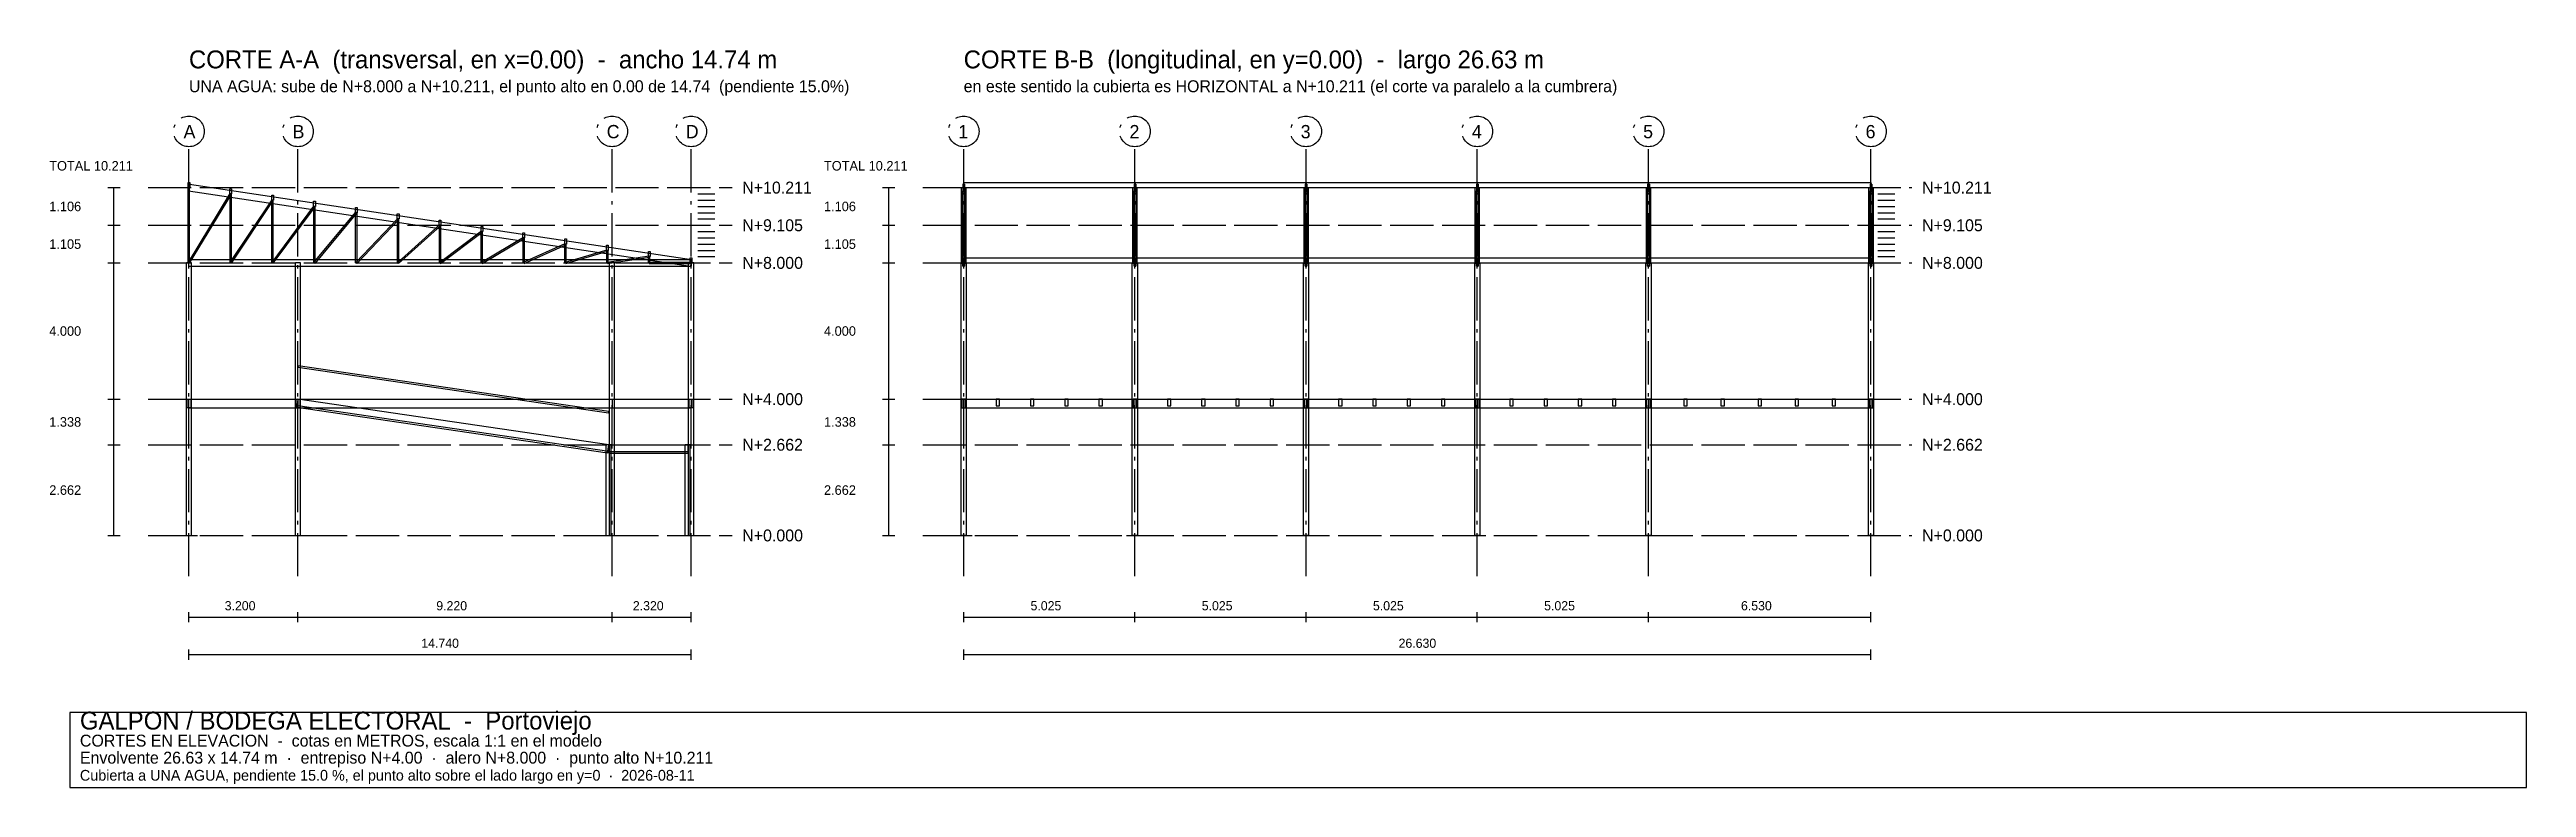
# Model space of a CAD drawing. Header units: metres. Extents: x -4.1 to 68.6, y -7.4 to 14.3.
import ezdxf

# ---------------------------------------------------------------- set-up
doc = ezdxf.new("R2010")
doc.units = ezdxf.units.M
doc.linetypes.add('DASHDOT2', pattern=[1.778, 1.27, -0.254, 0, -0.254])
doc.linetypes.add('DASHED', pattern=[1.524, 1.27, -0.254])
for name, color, linetype in [('A-CERCHA', 4, 'Continuous'), ('A-COL', 1, 'Continuous'), ('A-CORREA', 3, 'Continuous'), ('A-COTAS', 6, 'Continuous'), ('A-EJES', 6, 'DASHDOT2'), ('A-EJES-COTAS', 2, 'Continuous'), ('A-EJES-TEXTO', 6, 'Continuous'), ('A-NIVELES', 8, 'Continuous'), ('A-NIVELES-CORREA', 250, 'Continuous'), ('A-NOTA', 1, 'Continuous'), ('A-OTRO', 7, 'Continuous'), ('A-TEXTOS', 2, 'Continuous'), ('A-VIGA', 5, 'Continuous'), ('B-CERCHA', 4, 'Continuous'), ('B-COL', 1, 'Continuous'), ('B-CORREA', 3, 'Continuous'), ('B-COTAS', 6, 'Continuous'), ('B-EJES', 6, 'DASHDOT2'), ('B-EJES-COTAS', 2, 'Continuous'), ('B-EJES-TEXTO', 6, 'Continuous'), ('B-NIVELES', 8, 'Continuous'), ('B-NIVELES-CORREA', 250, 'Continuous'), ('B-NOTA', 1, 'Continuous'), ('B-TEXTOS', 2, 'Continuous'), ('B-VIGA', 5, 'Continuous'), ('ROTULO', 7, 'Continuous')]:
    doc.layers.add(name, color=color, linetype=linetype)

msp = doc.modelspace()

# ---------------------------------------------------------------- linework, layer by layer
at = {"layer": 'A-CERCHA'}
for p, q in [((-0.02, 8), (-0.02, 10.211)), ((0.02, 10.211), (-0.02, 10.211)), ((-0.0148, 10.1121), (0.0148, 10.3099)), ((0.0148, 10.3099), (14.7548, 8.0989)), ((0.02, 8), (0.02, 10.211)), ((-0.0171, 8.0104), (1.2112, 10.0371)), ((-0.0148, 10.1121), (14.7252, 7.9011)), ((0.0171, 7.9896), (1.2454, 10.0164)), ((1.2083, 8), (1.2083, 10.0267)), ((1.2483, 10.0267), (1.2083, 10.0267)), ((1.2112, 10.0371), (1.2454, 10.0164)), ((1.2117, 8.0111), (2.44, 9.8536)), ((1.245, 7.9889), (2.4733, 9.8314)), ((1.2483, 8), (1.2483, 10.0267)), ((2.4367, 8), (2.4367, 9.8425)), ((2.4767, 9.8425), (2.4367, 9.8425)), ((2.44, 9.8536), (2.4733, 9.8314)), ((2.4406, 8.0119), (3.6689, 9.6702)), ((2.4727, 7.9881), (3.7011, 9.6463)), ((2.4767, 8), (2.4767, 9.8425)), ((3.665, 8), (3.665, 9.6583)), ((3.705, 9.6583), (3.665, 9.6583)), ((3.6689, 9.6702), (3.7011, 9.6463)), ((3.6696, 8.0128), (4.898, 9.4868)), ((3.7004, 7.9872), (4.9287, 9.4612)), ((3.705, 8), (3.705, 9.6583)), ((4.8933, 8), (4.8933, 9.474)), ((4.9333, 9.474), (4.8933, 9.474)), ((4.898, 9.4868), (4.9287, 9.4612)), ((4.9333, 8), (4.9333, 9.474)), ((4.8989, 8.0138), (6.1272, 9.3035)), ((4.9278, 7.9862), (6.1561, 9.276)), ((6.1217, 8), (6.1217, 9.2897)), ((6.1617, 9.2897), (6.1217, 9.2897)), ((6.1272, 9.3035), (6.1561, 9.276)), ((6.1283, 8.0149), (7.3566, 9.1204)), ((6.155, 7.9851), (7.3834, 9.0906)), ((6.1617, 8), (6.1617, 9.2897)), ((7.35, 8), (7.35, 9.1055)), ((7.39, 9.1055), (7.35, 9.1055)), ((7.3566, 9.1204), (7.3834, 9.0906)), ((7.358, 8.016), (8.5863, 8.9373)), ((7.382, 7.984), (8.6103, 8.9053)), ((7.39, 8), (7.39, 9.1055)), ((8.5783, 8), (8.5783, 8.9213)), ((8.6183, 8.9213), (8.5783, 8.9213)), ((8.5863, 8.9373), (8.6103, 8.9053)), ((8.588, 8.0171), (9.8164, 8.7541)), ((8.6183, 8), (8.6183, 8.9213)), ((9.8067, 8), (9.8067, 8.737)), ((9.8467, 8.737), (9.8067, 8.737)), ((9.8164, 8.7541), (9.837, 8.7199)), ((9.8467, 8), (9.8467, 8.737)), ((-0.02, 8), (0.02, 8)), ((0.0171, 7.9896), (-0.0171, 8.0104)), ((0, 7.9), (0, 8.1)), ((0, 8.1), (14.74, 8.1)), ((1.2083, 8), (1.2483, 8)), ((1.245, 7.9889), (1.2117, 8.0111)), ((2.4367, 8), (2.4767, 8)), ((2.4727, 7.9881), (2.4406, 8.0119)), ((3.665, 8), (3.705, 8)), ((3.7004, 7.9872), (3.6696, 8.0128)), ((4.8933, 8), (4.9333, 8)), ((4.9278, 7.9862), (4.8989, 8.0138)), ((6.1217, 8), (6.1617, 8)), ((6.155, 7.9851), (6.1283, 8.0149)), ((7.35, 8), (7.39, 8)), ((7.382, 7.984), (7.358, 8.016)), ((8.5783, 8), (8.6183, 8)), ((8.6086, 7.9829), (8.588, 8.0171)), ((8.6086, 7.9829), (9.837, 8.7199)), ((9.8067, 8), (9.8467, 8)), ((9.8185, 8.0182), (11.0468, 8.571)), ((9.8349, 7.9818), (9.8185, 8.0182)), ((9.8349, 7.9818), (11.0632, 8.5345)), ((11.035, 8), (11.035, 8.5527)), ((11.075, 8.5527), (11.035, 8.5527)), ((11.035, 8), (11.075, 8)), ((11.0468, 8.571), (11.0632, 8.5345)), ((11.0493, 8.0192), (12.2776, 8.3877)), ((11.0607, 7.9808), (11.0493, 8.0192)), ((11.0607, 7.9808), (12.2891, 8.3493)), ((11.075, 8), (11.075, 8.5527)), ((12.2633, 8), (12.2633, 8.3685)), ((12.3033, 8.3685), (12.2633, 8.3685)), ((12.2633, 8), (12.3033, 8)), ((12.2776, 8.3877), (12.2891, 8.3493)), ((12.2804, 8.0198), (13.5087, 8.204)), ((12.2863, 7.9802), (12.2804, 8.0198)), ((12.2863, 7.9802), (13.5146, 8.1645)), ((12.3033, 8), (12.3033, 8.3685)), ((13.4917, 8), (13.4917, 8.1843)), ((13.5317, 8.1843), (13.4917, 8.1843)), ((13.4917, 8), (13.5317, 8)), ((13.5087, 8.204), (13.5146, 8.1645)), ((13.5117, 7.98), (13.5117, 8.02)), ((13.5117, 8.02), (14.74, 8.02)), ((13.5317, 8), (13.5317, 8.1843)), ((14.7548, 8.0989), (14.7252, 7.9011)), ((14.74, 8.1), (14.74, 7.9)), ((14.74, 8.02), (14.74, 7.98)), ((0, 7.9), (14.74, 7.9)), ((13.5117, 7.98), (14.74, 7.98))]:
    msp.add_line(p, q, dxfattribs=at)
at = {"layer": 'A-COL'}
for p, q in [((-0.075, 0), (-0.075, 8)), ((0.075, 8), (-0.075, 8)), ((0.075, 0), (0.075, 8)), ((3.125, 0), (3.125, 8)), ((3.275, 8), (3.125, 8)), ((3.275, 0), (3.275, 8)), ((12.345, 0), (12.345, 8)), ((12.495, 8), (12.345, 8)), ((12.495, 0), (12.495, 8)), ((14.665, 0), (14.665, 8)), ((14.815, 8), (14.665, 8)), ((14.815, 0), (14.815, 8)), ((12.245, 0), (12.245, 2.6622)), ((12.395, 2.6622), (12.245, 2.6622)), ((12.395, 0), (12.395, 2.6622)), ((14.565, 0), (14.565, 2.6622)), ((14.715, 2.6622), (14.565, 2.6622)), ((14.715, 0), (14.715, 2.6622)), ((-0.25, 0), (0.25, 0)), ((-0.075, 0), (0.075, 0)), ((2.95, 0), (3.45, 0)), ((3.125, 0), (3.275, 0)), ((12.17, 0), (12.67, 0)), ((12.245, 0), (12.395, 0)), ((12.345, 0), (12.495, 0)), ((14.49, 0), (14.99, 0)), ((14.565, 0), (14.715, 0)), ((14.665, 0), (14.815, 0))]:
    msp.add_line(p, q, dxfattribs=at)
at = {"layer": 'A-CORREA'}
for p, q in [((-0.025, 10.211), (-0.025, 10.361)), ((-0.025, 10.361), (0.025, 10.361)), ((0.025, 10.211), (-0.025, 10.211)), ((0.025, 10.361), (0.025, 10.211)), ((1.2033, 10.0267), (1.2033, 10.1767)), ((1.2033, 10.1767), (1.2533, 10.1767)), ((1.2533, 10.0267), (1.2033, 10.0267)), ((1.2533, 10.1767), (1.2533, 10.0267)), ((2.4317, 9.8425), (2.4317, 9.9925)), ((2.4317, 9.9925), (2.4817, 9.9925)), ((2.4817, 9.8425), (2.4317, 9.8425)), ((2.4817, 9.9925), (2.4817, 9.8425)), ((3.66, 9.6583), (3.66, 9.8082)), ((3.66, 9.8082), (3.71, 9.8082)), ((3.71, 9.6583), (3.66, 9.6583)), ((3.71, 9.8082), (3.71, 9.6583)), ((4.8883, 9.474), (4.8883, 9.624)), ((4.8883, 9.624), (4.9383, 9.624)), ((4.9383, 9.474), (4.8883, 9.474)), ((4.9383, 9.624), (4.9383, 9.474)), ((6.1167, 9.2897), (6.1167, 9.4397)), ((6.1167, 9.4397), (6.1667, 9.4397)), ((6.1667, 9.2897), (6.1167, 9.2897)), ((6.1667, 9.4397), (6.1667, 9.2897)), ((7.345, 9.1055), (7.345, 9.2555)), ((7.345, 9.2555), (7.395, 9.2555)), ((7.395, 9.1055), (7.345, 9.1055)), ((7.395, 9.2555), (7.395, 9.1055)), ((8.5733, 8.9213), (8.5733, 9.0712)), ((8.5733, 9.0712), (8.6233, 9.0712)), ((8.6233, 8.9213), (8.5733, 8.9213)), ((8.6233, 9.0712), (8.6233, 8.9213)), ((9.8017, 8.737), (9.8017, 8.887)), ((9.8017, 8.887), (9.8517, 8.887)), ((9.8517, 8.737), (9.8017, 8.737)), ((9.8517, 8.887), (9.8517, 8.737)), ((-0.025, 8), (-0.025, 8.15)), ((-0.025, 8.15), (0.025, 8.15)), ((0.025, 8), (-0.025, 8)), ((0.025, 8.15), (0.025, 8)), ((11.03, 8.5527), (11.03, 8.7027)), ((11.03, 8.7027), (11.08, 8.7027)), ((11.08, 8.5527), (11.03, 8.5527)), ((11.08, 8.7027), (11.08, 8.5527)), ((12.2583, 8.3685), (12.2583, 8.5185)), ((12.2583, 8.5185), (12.3083, 8.5185)), ((12.3083, 8.3685), (12.2583, 8.3685)), ((12.3083, 8.5185), (12.3083, 8.3685)), ((13.4867, 8.1843), (13.4867, 8.3342)), ((13.4867, 8.3342), (13.5367, 8.3342)), ((13.5367, 8.1843), (13.4867, 8.1843)), ((13.5367, 8.3342), (13.5367, 8.1843)), ((14.715, 8), (14.715, 8.15)), ((14.715, 8.15), (14.765, 8.15)), ((14.765, 8), (14.715, 8)), ((14.765, 8.15), (14.765, 8))]:
    msp.add_line(p, q, dxfattribs=at)
at = {"layer": 'A-COTAS'}
for p, q in [((-2.38, 10.211), (-2.02, 10.211)), ((-2.2, 0), (-2.2, 10.211)), ((-2.38, 9.105), (-2.02, 9.105)), ((-2.38, 8), (-2.02, 8)), ((-2.38, 4), (-2.02, 4)), ((-2.38, 2.662), (-2.02, 2.662)), ((-2.38, 0), (-2.02, 0))]:
    msp.add_line(p, q, dxfattribs=at)
at = {"layer": 'A-EJES'}
for p, q in [((0, -1.2), (0, 11.411)), ((3.2, -1.2), (3.2, 11.411)), ((12.42, -1.2), (12.42, 11.411)), ((14.74, -1.2), (14.74, 11.411))]:
    msp.add_line(p, q, dxfattribs=at)
for centre in [(0, 11.861), (3.2, 11.861), (12.42, 11.861), (14.74, 11.861)]:
    msp.add_circle(centre, 0.45, dxfattribs=at)
at = {"layer": 'A-EJES-COTAS'}
for p, q in [((0, -2.55), (0, -2.25)), ((0, -2.4), (3.2, -2.4)), ((3.2, -2.55), (3.2, -2.25)), ((3.2, -2.55), (3.2, -2.25)), ((3.2, -2.4), (12.42, -2.4)), ((12.42, -2.55), (12.42, -2.25)), ((12.42, -2.55), (12.42, -2.25)), ((12.42, -2.4), (14.74, -2.4)), ((14.74, -2.55), (14.74, -2.25)), ((0, -3.65), (0, -3.35)), ((0, -3.5), (14.74, -3.5)), ((14.74, -3.65), (14.74, -3.35))]:
    msp.add_line(p, q, dxfattribs=at)
at = {"layer": 'A-NIVELES', "linetype": 'DASHED'}
for p, q in [((-1.2, 10.211), (15.94, 10.211)), ((-1.2, 9.105), (15.94, 9.105)), ((-1.2, 8), (15.94, 8)), ((-1.2, 4), (15.94, 4)), ((-1.2, 2.662), (15.94, 2.662)), ((-1.2, 0), (15.94, 0))]:
    msp.add_line(p, q, dxfattribs=at)
at = {"layer": 'A-NIVELES-CORREA'}
for p, q in [((14.94, 10.027), (15.44, 10.027)), ((14.94, 9.842), (15.44, 9.842)), ((14.94, 9.658), (15.44, 9.658)), ((14.94, 9.474), (15.44, 9.474)), ((14.94, 9.29), (15.44, 9.29)), ((14.94, 8.921), (15.44, 8.921)), ((14.94, 8.737), (15.44, 8.737)), ((14.94, 8.553), (15.44, 8.553)), ((14.94, 8.368), (15.44, 8.368)), ((14.94, 8.184), (15.44, 8.184))]:
    msp.add_line(p, q, dxfattribs=at)
at = {"layer": 'A-OTRO'}
for p, q in [((3.2036, 4.9747), (3.1964, 4.9253)), ((12.3164, 3.5875), (3.1964, 4.9253)), ((12.3236, 3.637), (3.2036, 4.9747)), ((12.32, 2.6622), (3.2, 4)), ((3.2, 4), (3.2, 3.8)), ((12.32, 2.4622), (3.2, 3.8)), ((12.3164, 3.5875), (12.3236, 3.637)), ((12.32, 2.6622), (14.64, 2.6622)), ((12.32, 2.6622), (12.32, 2.4622)), ((12.32, 2.4622), (14.64, 2.4622)), ((14.64, 2.6622), (14.64, 2.4622))]:
    msp.add_line(p, q, dxfattribs=at)
at = {"layer": 'A-VIGA'}
for p, q in [((-0.055, 3.75), (-0.055, 4)), ((-0.055, 4), (0.055, 4)), ((0.055, 3.75), (-0.055, 3.75)), ((0, 3.75), (0, 4)), ((0, 4), (3.2, 4)), ((0, 3.75), (3.2, 3.75)), ((0.055, 4), (0.055, 3.75)), ((3.145, 3.75), (3.145, 4)), ((3.145, 4), (3.255, 4)), ((3.255, 3.75), (3.145, 3.75)), ((3.2, 4), (3.1637, 3.7526)), ((12.2837, 2.4149), (3.1637, 3.7526)), ((3.2, 4), (3.2, 3.75)), ((3.2, 4), (12.42, 4)), ((12.32, 2.6622), (3.2, 4)), ((3.2, 3.75), (12.42, 3.75)), ((3.255, 4), (3.255, 3.75)), ((12.42, 4), (12.42, 3.75)), ((12.42, 4), (14.74, 4)), ((12.42, 3.75), (14.74, 3.75)), ((14.685, 3.75), (14.685, 4)), ((14.685, 4), (14.795, 4)), ((14.795, 3.75), (14.685, 3.75)), ((14.74, 4), (14.74, 3.75)), ((14.795, 4), (14.795, 3.75)), ((12.2837, 2.4149), (12.32, 2.6622)), ((12.32, 2.4122), (12.32, 2.6622)), ((12.32, 2.6622), (14.64, 2.6622)), ((12.32, 2.4122), (14.64, 2.4122)), ((14.64, 2.6622), (14.64, 2.4122))]:
    msp.add_line(p, q, dxfattribs=at)
at = {"layer": 'B-CERCHA'}
for p, q in [((22.68, 8), (22.68, 10.211)), ((22.68, 10.211), (22.8, 10.211)), ((22.765, 10.3099), (22.715, 10.3099)), ((22.715, 10.3099), (22.715, 8.0989)), ((22.715, 10.3099), (22.715, 10.1121)), ((22.765, 10.1121), (22.765, 10.3099)), ((22.765, 10.3099), (22.765, 8.0989)), ((22.8, 10.211), (22.8, 8)), ((27.705, 8), (27.705, 10.211)), ((27.705, 10.211), (27.825, 10.211)), ((27.79, 10.3099), (27.74, 10.3099)), ((27.74, 10.3099), (27.74, 8.0989)), ((27.74, 10.3099), (27.74, 10.1121)), ((27.79, 10.1121), (27.79, 10.3099)), ((27.79, 10.3099), (27.79, 8.0989)), ((27.825, 10.211), (27.825, 8)), ((32.73, 8), (32.73, 10.211)), ((32.73, 10.211), (32.85, 10.211)), ((32.815, 10.3099), (32.765, 10.3099)), ((32.765, 10.3099), (32.765, 8.0989)), ((32.765, 10.3099), (32.765, 10.1121)), ((32.815, 10.1121), (32.815, 10.3099)), ((32.815, 10.3099), (32.815, 8.0989)), ((32.85, 10.211), (32.85, 8)), ((37.755, 8), (37.755, 10.211)), ((37.755, 10.211), (37.875, 10.211)), ((37.84, 10.3099), (37.79, 10.3099)), ((37.79, 10.3099), (37.79, 8.0989)), ((37.79, 10.3099), (37.79, 10.1121)), ((37.84, 10.1121), (37.84, 10.3099)), ((37.84, 10.3099), (37.84, 8.0989)), ((37.875, 10.211), (37.875, 8)), ((42.78, 8), (42.78, 10.211)), ((42.78, 10.211), (42.9, 10.211)), ((42.865, 10.3099), (42.815, 10.3099)), ((42.815, 10.3099), (42.815, 8.0989)), ((42.815, 10.3099), (42.815, 10.1121)), ((42.865, 10.1121), (42.865, 10.3099)), ((42.865, 10.3099), (42.865, 8.0989)), ((42.9, 10.211), (42.9, 8)), ((49.31, 8), (49.31, 10.211)), ((49.31, 10.211), (49.43, 10.211)), ((49.395, 10.3099), (49.345, 10.3099)), ((49.345, 10.3099), (49.345, 8.0989)), ((49.345, 10.3099), (49.345, 10.1121)), ((49.395, 10.1121), (49.395, 10.3099)), ((49.395, 10.3099), (49.395, 8.0989)), ((49.43, 10.211), (49.43, 8)), ((22.68, 8.0104), (22.68, 10.0371)), ((22.68, 10.0371), (22.8, 10.0371)), ((22.68, 10.0164), (22.68, 10.0371)), ((22.8, 10.0164), (22.68, 10.0164)), ((22.68, 10.0164), (22.68, 7.9896)), ((22.715, 10.1121), (22.765, 10.1121)), ((22.715, 7.9011), (22.715, 10.1121)), ((22.765, 10.1121), (22.765, 7.9011)), ((22.8, 8.0104), (22.8, 10.0371)), ((22.8, 10.0371), (22.8, 10.0164)), ((22.8, 7.9896), (22.8, 10.0164)), ((27.705, 8.0104), (27.705, 10.0371)), ((27.705, 10.0371), (27.825, 10.0371)), ((27.705, 10.0164), (27.705, 10.0371)), ((27.825, 10.0164), (27.705, 10.0164)), ((27.705, 10.0164), (27.705, 7.9896)), ((27.74, 10.1121), (27.79, 10.1121)), ((27.74, 7.9011), (27.74, 10.1121)), ((27.79, 10.1121), (27.79, 7.9011)), ((27.825, 8.0104), (27.825, 10.0371)), ((27.825, 10.0371), (27.825, 10.0164)), ((27.825, 7.9896), (27.825, 10.0164)), ((32.73, 8.0104), (32.73, 10.0371)), ((32.73, 10.0371), (32.85, 10.0371)), ((32.73, 10.0164), (32.73, 10.0371)), ((32.85, 10.0164), (32.73, 10.0164)), ((32.73, 10.0164), (32.73, 7.9896)), ((32.765, 10.1121), (32.815, 10.1121)), ((32.765, 7.9011), (32.765, 10.1121)), ((32.815, 10.1121), (32.815, 7.9011)), ((32.85, 8.0104), (32.85, 10.0371)), ((32.85, 10.0371), (32.85, 10.0164)), ((32.85, 7.9896), (32.85, 10.0164)), ((37.755, 8.0104), (37.755, 10.0371)), ((37.755, 10.0371), (37.875, 10.0371)), ((37.755, 10.0164), (37.755, 10.0371)), ((37.875, 10.0164), (37.755, 10.0164)), ((37.755, 10.0164), (37.755, 7.9896)), ((37.79, 10.1121), (37.84, 10.1121)), ((37.79, 7.9011), (37.79, 10.1121)), ((37.84, 10.1121), (37.84, 7.9011)), ((37.875, 8.0104), (37.875, 10.0371)), ((37.875, 10.0371), (37.875, 10.0164)), ((37.875, 7.9896), (37.875, 10.0164)), ((42.78, 8.0104), (42.78, 10.0371)), ((42.78, 10.0371), (42.9, 10.0371)), ((42.78, 10.0164), (42.78, 10.0371)), ((42.9, 10.0164), (42.78, 10.0164)), ((42.78, 10.0164), (42.78, 7.9896)), ((42.815, 10.1121), (42.865, 10.1121)), ((42.815, 7.9011), (42.815, 10.1121)), ((42.865, 10.1121), (42.865, 7.9011)), ((42.9, 8.0104), (42.9, 10.0371)), ((42.9, 10.0371), (42.9, 10.0164)), ((42.9, 7.9896), (42.9, 10.0164)), ((49.31, 8.0104), (49.31, 10.0371)), ((49.31, 10.0371), (49.43, 10.0371)), ((49.31, 10.0164), (49.31, 10.0371)), ((49.43, 10.0164), (49.31, 10.0164)), ((49.31, 10.0164), (49.31, 7.9896)), ((49.345, 10.1121), (49.395, 10.1121)), ((49.345, 7.9011), (49.345, 10.1121)), ((49.395, 10.1121), (49.395, 7.9011)), ((49.43, 8.0104), (49.43, 10.0371)), ((49.43, 10.0371), (49.43, 10.0164)), ((49.43, 7.9896), (49.43, 10.0164)), ((22.8, 8.0104), (22.68, 8.0104)), ((22.68, 8.0104), (22.68, 7.9896)), ((22.8, 8), (22.68, 8)), ((22.765, 8.1), (22.715, 8.1)), ((22.715, 8.1), (22.715, 7.9)), ((22.715, 8.0989), (22.765, 8.0989)), ((22.715, 7.9011), (22.715, 8.0989)), ((22.765, 7.9), (22.765, 8.1)), ((22.765, 8.0989), (22.765, 7.9011)), ((22.8, 7.9896), (22.8, 8.0104)), ((27.825, 8.0104), (27.705, 8.0104)), ((27.705, 8.0104), (27.705, 7.9896)), ((27.825, 8), (27.705, 8)), ((27.79, 8.1), (27.74, 8.1)), ((27.74, 8.1), (27.74, 7.9)), ((27.74, 8.0989), (27.79, 8.0989)), ((27.74, 7.9011), (27.74, 8.0989)), ((27.79, 7.9), (27.79, 8.1)), ((27.79, 8.0989), (27.79, 7.9011)), ((27.825, 7.9896), (27.825, 8.0104)), ((32.85, 8.0104), (32.73, 8.0104)), ((32.73, 8.0104), (32.73, 7.9896)), ((32.85, 8), (32.73, 8)), ((32.815, 8.1), (32.765, 8.1)), ((32.765, 8.1), (32.765, 7.9)), ((32.765, 8.0989), (32.815, 8.0989)), ((32.765, 7.9011), (32.765, 8.0989)), ((32.815, 7.9), (32.815, 8.1)), ((32.815, 8.0989), (32.815, 7.9011)), ((32.85, 7.9896), (32.85, 8.0104)), ((37.875, 8.0104), (37.755, 8.0104)), ((37.755, 8.0104), (37.755, 7.9896)), ((37.875, 8), (37.755, 8)), ((37.84, 8.1), (37.79, 8.1)), ((37.79, 8.1), (37.79, 7.9)), ((37.79, 8.0989), (37.84, 8.0989)), ((37.79, 7.9011), (37.79, 8.0989)), ((37.84, 7.9), (37.84, 8.1)), ((37.84, 8.0989), (37.84, 7.9011)), ((37.875, 7.9896), (37.875, 8.0104)), ((42.9, 8.0104), (42.78, 8.0104)), ((42.78, 8.0104), (42.78, 7.9896)), ((42.9, 8), (42.78, 8)), ((42.865, 8.1), (42.815, 8.1)), ((42.815, 8.1), (42.815, 7.9)), ((42.815, 8.0989), (42.865, 8.0989)), ((42.815, 7.9011), (42.815, 8.0989)), ((42.865, 7.9), (42.865, 8.1)), ((42.865, 8.0989), (42.865, 7.9011)), ((42.9, 7.9896), (42.9, 8.0104)), ((49.43, 8.0104), (49.31, 8.0104)), ((49.31, 8.0104), (49.31, 7.9896)), ((49.43, 8), (49.31, 8)), ((49.395, 8.1), (49.345, 8.1)), ((49.345, 8.1), (49.345, 7.9)), ((49.345, 8.0989), (49.395, 8.0989)), ((49.345, 7.9011), (49.345, 8.0989)), ((49.395, 7.9), (49.395, 8.1)), ((49.395, 8.0989), (49.395, 7.9011)), ((49.43, 7.9896), (49.43, 8.0104)), ((22.68, 7.9896), (22.8, 7.9896)), ((22.765, 7.9011), (22.715, 7.9011)), ((22.715, 7.9), (22.765, 7.9)), ((27.705, 7.9896), (27.825, 7.9896)), ((27.79, 7.9011), (27.74, 7.9011)), ((27.74, 7.9), (27.79, 7.9)), ((32.73, 7.9896), (32.85, 7.9896)), ((32.815, 7.9011), (32.765, 7.9011)), ((32.765, 7.9), (32.815, 7.9)), ((37.755, 7.9896), (37.875, 7.9896)), ((37.84, 7.9011), (37.79, 7.9011)), ((37.79, 7.9), (37.84, 7.9)), ((42.78, 7.9896), (42.9, 7.9896)), ((42.865, 7.9011), (42.815, 7.9011)), ((42.815, 7.9), (42.865, 7.9)), ((49.31, 7.9896), (49.43, 7.9896)), ((49.395, 7.9011), (49.345, 7.9011)), ((49.345, 7.9), (49.395, 7.9))]:
    msp.add_line(p, q, dxfattribs=at)
at = {"layer": 'B-COL'}
for p, q in [((22.665, 0), (22.665, 8)), ((22.665, 8), (22.815, 8)), ((22.815, 8), (22.815, 0)), ((27.69, 0), (27.69, 8)), ((27.69, 8), (27.84, 8)), ((27.84, 8), (27.84, 0)), ((32.715, 0), (32.715, 8)), ((32.715, 8), (32.865, 8)), ((32.865, 8), (32.865, 0)), ((37.74, 0), (37.74, 8)), ((37.74, 8), (37.89, 8)), ((37.89, 8), (37.89, 0)), ((42.765, 0), (42.765, 8)), ((42.765, 8), (42.915, 8)), ((42.915, 8), (42.915, 0)), ((49.295, 0), (49.295, 8)), ((49.295, 8), (49.445, 8)), ((49.445, 8), (49.445, 0)), ((22.49, 0), (22.99, 0)), ((22.815, 0), (22.665, 0)), ((27.515, 0), (28.015, 0)), ((27.84, 0), (27.69, 0)), ((32.54, 0), (33.04, 0)), ((32.865, 0), (32.715, 0)), ((37.565, 0), (38.065, 0)), ((37.89, 0), (37.74, 0)), ((42.59, 0), (43.09, 0)), ((42.915, 0), (42.765, 0)), ((49.12, 0), (49.62, 0)), ((49.445, 0), (49.295, 0))]:
    msp.add_line(p, q, dxfattribs=at)
at = {"layer": 'B-CORREA'}
for p, q in [((22.74, 10.211), (22.74, 10.361)), ((22.74, 10.361), (49.37, 10.361)), ((22.74, 10.211), (49.37, 10.211)), ((49.37, 10.361), (49.37, 10.211)), ((22.74, 8), (22.74, 8.15)), ((22.74, 8.15), (27.765, 8.15)), ((22.74, 8), (27.765, 8)), ((27.765, 8.15), (27.765, 8)), ((27.765, 8.15), (32.79, 8.15)), ((27.765, 8), (32.79, 8)), ((32.79, 8.15), (32.79, 8)), ((32.79, 8.15), (37.815, 8.15)), ((32.79, 8), (37.815, 8)), ((37.815, 8.15), (37.815, 8)), ((37.815, 8.15), (42.84, 8.15)), ((37.815, 8), (42.84, 8)), ((42.84, 8.15), (42.84, 8)), ((42.84, 8.15), (49.37, 8.15)), ((42.84, 8), (49.37, 8)), ((49.37, 8.15), (49.37, 8))]:
    msp.add_line(p, q, dxfattribs=at)
at = {"layer": 'B-COTAS'}
for p, q in [((20.36, 10.211), (20.72, 10.211)), ((20.54, 0), (20.54, 10.211)), ((20.36, 9.105), (20.72, 9.105)), ((20.36, 8), (20.72, 8)), ((20.36, 4), (20.72, 4)), ((20.36, 2.662), (20.72, 2.662)), ((20.36, 0), (20.72, 0))]:
    msp.add_line(p, q, dxfattribs=at)
at = {"layer": 'B-EJES'}
for p, q in [((22.74, -1.2), (22.74, 11.411)), ((27.765, -1.2), (27.765, 11.411)), ((32.79, -1.2), (32.79, 11.411)), ((37.815, -1.2), (37.815, 11.411)), ((42.84, -1.2), (42.84, 11.411)), ((49.37, -1.2), (49.37, 11.411))]:
    msp.add_line(p, q, dxfattribs=at)
for centre in [(22.74, 11.861), (27.765, 11.861), (32.79, 11.861), (37.815, 11.861), (42.84, 11.861), (49.37, 11.861)]:
    msp.add_circle(centre, 0.45, dxfattribs=at)
at = {"layer": 'B-EJES-COTAS'}
for p, q in [((22.74, -2.55), (22.74, -2.25)), ((22.74, -2.4), (27.765, -2.4)), ((27.765, -2.55), (27.765, -2.25)), ((27.765, -2.55), (27.765, -2.25)), ((27.765, -2.4), (32.79, -2.4)), ((32.79, -2.55), (32.79, -2.25)), ((32.79, -2.55), (32.79, -2.25)), ((32.79, -2.4), (37.815, -2.4)), ((37.815, -2.55), (37.815, -2.25)), ((37.815, -2.55), (37.815, -2.25)), ((37.815, -2.4), (42.84, -2.4)), ((42.84, -2.55), (42.84, -2.25)), ((42.84, -2.55), (42.84, -2.25)), ((42.84, -2.4), (49.37, -2.4)), ((49.37, -2.55), (49.37, -2.25)), ((22.74, -3.65), (22.74, -3.35)), ((22.74, -3.5), (49.37, -3.5)), ((49.37, -3.65), (49.37, -3.35))]:
    msp.add_line(p, q, dxfattribs=at)
at = {"layer": 'B-NIVELES', "linetype": 'DASHED'}
for p, q in [((21.54, 10.211), (50.57, 10.211)), ((21.54, 9.105), (50.57, 9.105)), ((21.54, 8), (50.57, 8)), ((21.54, 4), (50.57, 4)), ((21.54, 2.662), (50.57, 2.662)), ((21.54, 0), (50.57, 0))]:
    msp.add_line(p, q, dxfattribs=at)
at = {"layer": 'B-NIVELES-CORREA'}
for p, q in [((49.57, 10.027), (50.07, 10.027)), ((49.57, 9.842), (50.07, 9.842)), ((49.57, 9.658), (50.07, 9.658)), ((49.57, 9.474), (50.07, 9.474)), ((49.57, 9.29), (50.07, 9.29)), ((49.57, 8.921), (50.07, 8.921)), ((49.57, 8.737), (50.07, 8.737)), ((49.57, 8.553), (50.07, 8.553)), ((49.57, 8.368), (50.07, 8.368)), ((49.57, 8.184), (50.07, 8.184))]:
    msp.add_line(p, q, dxfattribs=at)
at = {"layer": 'B-VIGA'}
for p, q in [((22.795, 4), (22.685, 4)), ((22.685, 4), (22.685, 3.75)), ((22.685, 3.75), (22.795, 3.75)), ((22.74, 3.75), (22.74, 4)), ((22.74, 4), (27.765, 4)), ((22.74, 3.75), (27.765, 3.75)), ((22.795, 3.75), (22.795, 4)), ((23.795, 4), (23.695, 4)), ((23.695, 4), (23.695, 3.8)), ((23.695, 3.8), (23.795, 3.8)), ((23.795, 3.8), (23.795, 4)), ((24.8, 4), (24.7, 4)), ((24.7, 4), (24.7, 3.8)), ((24.7, 3.8), (24.8, 3.8)), ((24.8, 3.8), (24.8, 4)), ((25.805, 4), (25.705, 4)), ((25.705, 4), (25.705, 3.8)), ((25.705, 3.8), (25.805, 3.8)), ((25.805, 3.8), (25.805, 4)), ((26.81, 4), (26.71, 4)), ((26.71, 4), (26.71, 3.8)), ((26.71, 3.8), (26.81, 3.8)), ((26.81, 3.8), (26.81, 4)), ((27.82, 4), (27.71, 4)), ((27.71, 4), (27.71, 3.75)), ((27.71, 3.75), (27.82, 3.75)), ((27.765, 4), (27.765, 3.75)), ((27.765, 4), (32.79, 4)), ((27.765, 3.75), (32.79, 3.75)), ((27.82, 3.75), (27.82, 4)), ((28.82, 4), (28.72, 4)), ((28.72, 4), (28.72, 3.8)), ((28.72, 3.8), (28.82, 3.8)), ((28.82, 3.8), (28.82, 4)), ((29.825, 4), (29.725, 4)), ((29.725, 4), (29.725, 3.8)), ((29.725, 3.8), (29.825, 3.8)), ((29.825, 3.8), (29.825, 4)), ((30.83, 4), (30.73, 4)), ((30.73, 4), (30.73, 3.8)), ((30.73, 3.8), (30.83, 3.8)), ((30.83, 3.8), (30.83, 4)), ((31.835, 4), (31.735, 4)), ((31.735, 4), (31.735, 3.8)), ((31.735, 3.8), (31.835, 3.8)), ((31.835, 3.8), (31.835, 4)), ((32.845, 4), (32.735, 4)), ((32.735, 4), (32.735, 3.75)), ((32.735, 3.75), (32.845, 3.75)), ((32.79, 4), (32.79, 3.75)), ((32.79, 4), (37.815, 4)), ((32.79, 3.75), (37.815, 3.75)), ((32.845, 3.75), (32.845, 4)), ((33.845, 4), (33.745, 4)), ((33.745, 4), (33.745, 3.8)), ((33.745, 3.8), (33.845, 3.8)), ((33.845, 3.8), (33.845, 4)), ((34.85, 4), (34.75, 4)), ((34.75, 4), (34.75, 3.8)), ((34.75, 3.8), (34.85, 3.8)), ((34.85, 3.8), (34.85, 4)), ((35.855, 4), (35.755, 4)), ((35.755, 4), (35.755, 3.8)), ((35.755, 3.8), (35.855, 3.8)), ((35.855, 3.8), (35.855, 4)), ((36.86, 4), (36.76, 4)), ((36.76, 4), (36.76, 3.8)), ((36.76, 3.8), (36.86, 3.8)), ((36.86, 3.8), (36.86, 4)), ((37.87, 4), (37.76, 4)), ((37.76, 4), (37.76, 3.75)), ((37.76, 3.75), (37.87, 3.75)), ((37.815, 4), (37.815, 3.75)), ((37.815, 4), (42.84, 4)), ((37.815, 3.75), (42.84, 3.75)), ((37.87, 3.75), (37.87, 4)), ((38.87, 4), (38.77, 4)), ((38.77, 4), (38.77, 3.8)), ((38.77, 3.8), (38.87, 3.8)), ((38.87, 3.8), (38.87, 4)), ((39.875, 4), (39.775, 4)), ((39.775, 4), (39.775, 3.8)), ((39.775, 3.8), (39.875, 3.8)), ((39.875, 3.8), (39.875, 4)), ((40.88, 4), (40.78, 4)), ((40.78, 4), (40.78, 3.8)), ((40.78, 3.8), (40.88, 3.8)), ((40.88, 3.8), (40.88, 4)), ((41.885, 4), (41.785, 4)), ((41.785, 4), (41.785, 3.8)), ((41.785, 3.8), (41.885, 3.8)), ((41.885, 3.8), (41.885, 4)), ((42.895, 4), (42.785, 4)), ((42.785, 4), (42.785, 3.75)), ((42.785, 3.75), (42.895, 3.75)), ((42.84, 4), (42.84, 3.75)), ((42.84, 4), (49.37, 4)), ((42.84, 3.75), (49.37, 3.75)), ((42.895, 3.75), (42.895, 4)), ((43.9783, 4), (43.8783, 4)), ((43.8783, 4), (43.8783, 3.8)), ((43.8783, 3.8), (43.9783, 3.8)), ((43.9783, 3.8), (43.9783, 4)), ((45.0667, 4), (44.9667, 4)), ((44.9667, 4), (44.9667, 3.8)), ((44.9667, 3.8), (45.0667, 3.8)), ((45.0667, 3.8), (45.0667, 4)), ((46.155, 4), (46.055, 4)), ((46.055, 4), (46.055, 3.8)), ((46.055, 3.8), (46.155, 3.8)), ((46.155, 3.8), (46.155, 4)), ((47.2433, 4), (47.1433, 4)), ((47.1433, 4), (47.1433, 3.8)), ((47.1433, 3.8), (47.2433, 3.8)), ((47.2433, 3.8), (47.2433, 4)), ((48.3317, 4), (48.2317, 4)), ((48.2317, 4), (48.2317, 3.8)), ((48.2317, 3.8), (48.3317, 3.8)), ((48.3317, 3.8), (48.3317, 4)), ((49.425, 4), (49.315, 4)), ((49.315, 4), (49.315, 3.75)), ((49.315, 3.75), (49.425, 3.75)), ((49.37, 4), (49.37, 3.75)), ((49.425, 3.75), (49.425, 4))]:
    msp.add_line(p, q, dxfattribs=at)
at = {"layer": 'ROTULO'}
msp.add_lwpolyline([(-3.5, -7.4), (68.61, -7.4), (68.61, -5.2), (-3.5, -5.2)], close=True, dxfattribs=at)

# ---------------------------------------------------------------- texts
at = {"layer": 'A-COTAS'}
for s, p in [('TOTAL 10.211', (-4.1, 10.711)), ('1.106', (-4.1, 9.518)), ('1.105', (-4.1, 8.4125)), ('4.000', (-4.1, 5.86)), ('1.338', (-4.1, 3.191)), ('2.662', (-4.1, 1.191))]:
    msp.add_text(s, height=0.28, dxfattribs=at).set_placement(p)
at = {"layer": 'A-EJES-COTAS'}
for s, p in [('3.200', (1.05, -2.2)), ('9.220', (7.26, -2.2)), ('2.320', (13.03, -2.2)), ('14.740', (6.82, -3.3))]:
    msp.add_text(s, height=0.27, dxfattribs=at).set_placement(p)
at = {"layer": 'A-EJES-TEXTO'}
for s, p in [('A', (-0.1575, 11.6585)), ('B', (3.0425, 11.6585)), ('C', (12.2625, 11.6585)), ('D', (14.5825, 11.6585))]:
    msp.add_text(s, height=0.39, dxfattribs=at).set_placement(p)
at = {"layer": 'A-NOTA'}
msp.add_text('UNA AGUA: sube de N+8.000 a N+10.211, el punto alto en 0.00 de 14.74  (pendiente 15.0%)', height=0.35, dxfattribs=at).set_placement((0, 13.011))
at = {"layer": 'A-TEXTOS'}
for s, height, p in [('CORTE A-A  (transversal, en x=0.00)  -  ancho 14.74 m', 0.525, (0, 13.711)), ('N+10.211', 0.35, (16.24, 10.036)), ('N+9.105', 0.35, (16.24, 8.93)), ('N+8.000', 0.35, (16.24, 7.825)), ('N+4.000', 0.35, (16.24, 3.825)), ('N+2.662', 0.35, (16.24, 2.487)), ('N+0.000', 0.35, (16.24, -0.175))]:
    msp.add_text(s, height=height, dxfattribs=at).set_placement(p)
at = {"layer": 'B-COTAS'}
for s, p in [('TOTAL 10.211', (18.64, 10.711)), ('1.106', (18.64, 9.518)), ('1.105', (18.64, 8.4125)), ('4.000', (18.64, 5.86)), ('1.338', (18.64, 3.191)), ('2.662', (18.64, 1.191))]:
    msp.add_text(s, height=0.28, dxfattribs=at).set_placement(p)
at = {"layer": 'B-EJES-COTAS'}
for s, p in [('5.025', (24.7025, -2.2)), ('5.025', (29.7275, -2.2)), ('5.025', (34.7525, -2.2)), ('5.025', (39.7775, -2.2)), ('6.530', (45.555, -2.2)), ('26.630', (35.505, -3.3))]:
    msp.add_text(s, height=0.27, dxfattribs=at).set_placement(p)
at = {"layer": 'B-EJES-TEXTO'}
for s, p in [('1', (22.5825, 11.6585)), ('2', (27.6075, 11.6585)), ('3', (32.6325, 11.6585)), ('4', (37.6575, 11.6585)), ('5', (42.6825, 11.6585)), ('6', (49.2125, 11.6585))]:
    msp.add_text(s, height=0.39, dxfattribs=at).set_placement(p)
at = {"layer": 'B-NOTA'}
msp.add_text('en este sentido la cubierta es HORIZONTAL a N+10.211 (el corte va paralelo a la cumbrera)', height=0.35, dxfattribs=at).set_placement((22.74, 13.011))
at = {"layer": 'B-TEXTOS'}
for s, height, p in [('CORTE B-B  (longitudinal, en y=0.00)  -  largo 26.63 m', 0.525, (22.74, 13.711)), ('N+10.211', 0.35, (50.87, 10.036)), ('N+9.105', 0.35, (50.87, 8.93)), ('N+8.000', 0.35, (50.87, 7.825)), ('N+4.000', 0.35, (50.87, 3.825)), ('N+2.662', 0.35, (50.87, 2.487)), ('N+0.000', 0.35, (50.87, -0.175))]:
    msp.add_text(s, height=height, dxfattribs=at).set_placement(p)
at = {"layer": 'ROTULO'}
for s, height, p in [('GALPON / BODEGA ELECTORAL  -  Portoviejo', 0.525, (-3.2, -5.7)), ('CORTES EN ELEVACION  -  cotas en METROS, escala 1:1 en el modelo', 0.35, (-3.2, -6.2)), ('Envolvente 26.63 x 14.74 m  ·  entrepiso N+4.00  ·  alero N+8.000  ·  punto alto N+10.211', 0.35, (-3.2, -6.7)), ('Cubierta a UNA AGUA, pendiente 15.0 %, el punto alto sobre el lado largo en y=0  ·  2026-08-11', 0.315, (-3.2, -7.2))]:
    msp.add_text(s, height=height, dxfattribs=at).set_placement(p)

doc.saveas('drawing.dxf')
